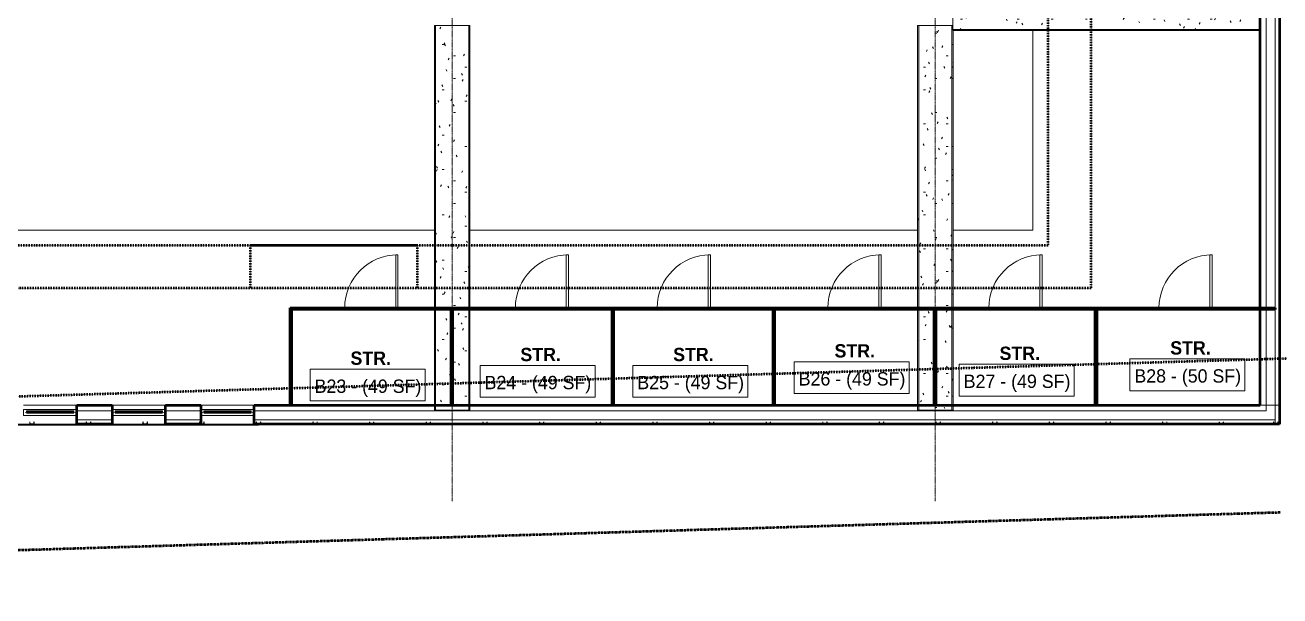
# Model space of a CAD drawing. Header units: inches. Extents: x -4235 to -464, y 9706 to 12365.
# Drawn here: x -2789 to -1940, y 9772 to 10158 of the extents above; entities that cross this region are included whole.
import ezdxf

# ---------------------------------------------------------------- set-up
doc = ezdxf.new("R2010")
doc.units = ezdxf.units.IN
doc.header["$MEASUREMENT"] = 0
for name, pattern in [('Dash 1_16_', [0.125, 0.0625, -0.0625]), ('Double Dash 3_8_', [1, 0.375, -0.125, 0.125, -0.125, 0.125, -0.125]), ('Grid Line 1_2_', [0.875, 0.5, -0.125, 0.125, -0.125])]:
    doc.linetypes.add(name, pattern=pattern)
for name, color, linetype, lineweight in [('0-1', 7, 'Continuous', 5), ('0-3', 7, 'Continuous', 9), ('A-AREA-IDEN', 2, 'Continuous', 9), ('A-DOOR-2', 7, 'Continuous', 9), ('A-FLOR-5', 192, 'Continuous', 9), ('A-GLAZ-CURT', 52, 'Continuous', 9), ('A-GLAZ-CWMG', 51, 'Continuous', 9), ('A-GLAZ-CWMG-4', 51, 'Continuous', 50), ('A-WALL', 113, 'Continuous', 13), ('C-PROP-LINE', 91, 'Double Dash 3_8_', 50), ('C-PROP-LINE-1', 91, 'Dash 1_16_', 50), ('S-BEAM', 12, 'Continuous', 9), ('S-BEAM-1', 9, 'Continuous', 9), ('S-FNDN-1', 250, 'Continuous', 50), ('S-FNDN-3', 50, 'Continuous', 9), ('S-FNDN-5', 32, 'Continuous', 50), ('S-FNDN-6', 32, 'Continuous', 9), ('S-GRID-1', 1, 'Grid Line 1_2_', 9)]:
    doc.layers.add(name, color=color, linetype=linetype, lineweight=lineweight)
doc.styles.add('Century Gothic', font='ufonts.com_century-gothic.ttf', dxfattribs={"height": 9})
doc.styles.add('Century Gothic_B', font='GOTHICB.TTF', dxfattribs={"height": 9})

# ---------------------------------------------------------------- blocks, each defined once
blk = doc.blocks.new('CHAINLINK GATE - ONE-2199385-BACKGROUND - RCP - BASEMENT FLOOR')
at = {"layer": 'A-DOOR-2'}
for p, q in [((16.5, 36.5), (18, 36.5)), ((16.5, 0.5), (16.5, 36.5)), ((18, 0.5), (18, 36.5)), ((16.5, 0.5), (18, 0.5))]:
    blk.add_line(p, q, dxfattribs=at)
blk.add_arc((18, 0.5), 36, 90, 180, dxfattribs=at)
blk = doc.blocks.new('CTR - 1st Phase - Common Walls_rvt-1-BACKGROUND - RCP - BASEMENT FLOOR')
at = {"layer": 'S-FNDN-1'}
for p, q in [((-2610.02, 9901.19), (-2610.02, 9966.88)), ((-2610.02, 9966.88), (-2609.02, 9966.88)), ((-2609.02, 9966.88), (-2573.02, 9966.88)), ((-2609.02, 9965.88), (-2609.02, 9901.19)), ((-2573.02, 9965.88), (-2609.02, 9965.88)), ((-2573.02, 9966.88), (-2537.02, 9966.88)), ((-2537.02, 9965.88), (-2573.02, 9965.88)), ((-2537.02, 9966.88), (-2457.52, 9966.88)), ((-2501.02, 9965.88), (-2537.02, 9965.88)), ((-2501.02, 9901.19), (-2501.02, 9965.88)), ((-2500.02, 9965.88), (-2500.02, 9901.19)), ((-2457.52, 9965.88), (-2500.02, 9965.88)), ((-2457.52, 9966.88), (-2421.52, 9966.88)), ((-2421.52, 9965.88), (-2457.52, 9965.88)), ((-2421.52, 9966.88), (-2361.52, 9966.88)), ((-2392.02, 9965.88), (-2421.52, 9965.88)), ((-2392.02, 9901.19), (-2392.02, 9965.88)), ((-2391.02, 9965.88), (-2391.02, 9901.19)), ((-2361.52, 9965.88), (-2391.02, 9965.88)), ((-2361.52, 9966.88), (-2325.52, 9966.88)), ((-2325.52, 9965.88), (-2361.52, 9965.88)), ((-2325.52, 9966.88), (-2246.02, 9966.88)), ((-2283.02, 9965.88), (-2325.52, 9965.88)), ((-2283.02, 9901.19), (-2283.02, 9965.88)), ((-2282.02, 9965.88), (-2282.02, 9901.19)), ((-2246.02, 9965.88), (-2282.02, 9965.88)), ((-2246.02, 9966.88), (-2210.02, 9966.88)), ((-2210.02, 9965.88), (-2246.02, 9965.88)), ((-2210.02, 9966.88), (-2137.02, 9966.88)), ((-2174.02, 9965.88), (-2210.02, 9965.88)), ((-2174.02, 9901.19), (-2174.02, 9965.88)), ((-2173.02, 9965.88), (-2173.02, 9901.19)), ((-2137.02, 9965.88), (-2173.02, 9965.88)), ((-2137.02, 9966.88), (-2101.02, 9966.88)), ((-2101.02, 9965.88), (-2137.02, 9965.88)), ((-2101.02, 9966.88), (-2021.92, 9966.88)), ((-2065.02, 9965.88), (-2101.02, 9965.88)), ((-2065.02, 9901.19), (-2065.02, 9965.88)), ((-2064.02, 9965.88), (-2064.02, 9901.19)), ((-2021.92, 9965.88), (-2064.02, 9965.88)), ((-2021.92, 9966.88), (-1985.92, 9966.88)), ((-1985.92, 9965.88), (-2021.92, 9965.88)), ((-1985.92, 9966.88), (-1943.32, 9966.88)), ((-1943.32, 9965.88), (-1985.92, 9965.88)), ((-1943.32, 9966.88), (-1943.32, 9965.88)), ((-2609.02, 9901.19), (-2610.02, 9901.19)), ((-2500.02, 9901.19), (-2501.02, 9901.19)), ((-2391.02, 9901.19), (-2392.02, 9901.19)), ((-2282.02, 9901.19), (-2283.02, 9901.19)), ((-2173.02, 9901.19), (-2174.02, 9901.19)), ((-2064.02, 9901.19), (-2065.02, 9901.19))]:
    blk.add_line(p, q, dxfattribs=at)
at = {"layer": 'S-FNDN-3'}
for p, q in [((-1949.32, 9966.88), (-1943.32, 9966.88)), ((-1943.32, 9965.88), (-1949.32, 9965.88)), ((-1943.32, 9966.88), (-1943.32, 9965.88))]:
    blk.add_line(p, q, dxfattribs=at)
at = {"layer": '0-3'}
for p in [(-2555.02, 9966.38), (-2439.52, 9966.38), (-2343.52, 9966.38), (-2228.02, 9966.38), (-2119.02, 9966.38), (-2003.92, 9966.38)]:
    blk.add_blockref('CHAINLINK GATE - ONE-2199385-BACKGROUND - RCP - BASEMENT FLOOR', p, dxfattribs=at)
blk = doc.blocks.new('Rectangular Mullion - Louver Frame-2514204-BACKGROUND - RCP - BASEMENT FLOOR')
at = {"layer": 'A-GLAZ-CWMG'}
for p, q in [((-2790.32, 9898.19), (-2790.32, 9894.19)), ((-2790.32, 9898.19), (-2754.32, 9898.19)), ((-2790.32, 9894.19), (-2754.32, 9894.19)), ((-2754.32, 9894.19), (-2754.32, 9898.19))]:
    blk.add_line(p, q, dxfattribs=at)
blk = doc.blocks.new('Rectangular Mullion - louver-2514202-BACKGROUND - RCP - BASEMENT FLOOR')
at = {"layer": 'A-GLAZ-CWMG'}
for p, q in [((-2788.32, 9897.14), (-2756.32, 9897.14)), ((-2788.32, 9897.14), (-2788.32, 9896.28)), ((-2756.32, 9896.28), (-2756.32, 9897.14))]:
    blk.add_line(p, q, dxfattribs=at)
at = {"layer": 'A-GLAZ-CWMG-4'}
for p, q in [((-2788.32, 9896.19), (-2788.32, 9896.28)), ((-2788.32, 9896.28), (-2756.32, 9896.28)), ((-2756.32, 9896.19), (-2788.32, 9896.19)), ((-2756.32, 9896.28), (-2756.32, 9896.19))]:
    blk.add_line(p, q, dxfattribs=at)
blk = doc.blocks.new('Beam 2 Levels_01 - _B_-2914355-BACKGROUND - RCP - BASEMENT FLOOR')
at = {"layer": 'S-BEAM-1'}
h = blk.add_hatch(dxfattribs=at)
h.set_pattern_fill('FP_59', color=256, style=0, pattern_type=2)
h.set_pattern_definition([(0, (2060.074, -5099.692), (30.72, 5.431), [1.267, -21.773, 1.267, -21.773, -122.88]), (0, (2060.074, -5099.692), (30.72, 5.431), [-46.08, 1.267, -44.813, 1.267, -21.773, -53.76]), (0, (2060.074, -5099.692), (30.72, 5.431), [-115.2, 1.267, -14.093, 1.267, -37.133]), (129.232, (2071.594, -5096.977), (-22.011341, 16.097085), [1.002, -17.213, 1.002, -114.358]), (129.232, (2071.594, -5096.977), (-22.011341, 16.097085), [-19.217, -17.213, 1.002, -35.428, -60.716]), (129.232, (2071.594, -5096.977), (-22.011341, 16.097085), [-72.859, 1.002, -17.213, 1.002, -41.499]), (129.232, (2071.594, -5096.977), (-22.011341, 16.097085), [-92.075, -11.141, 1.002, -29.356]), (230.768, (2075.434, -5086.116), (-8.709237, -21.527142), [1.002, -17.213, 1.002, -114.358]), (230.768, (2075.434, -5086.116), (-8.709237, -21.527142), [-19.217, -17.213, 1.002, -35.428, -60.716]), (230.768, (2075.434, -5086.116), (-8.709237, -21.527142), [-72.859, 1.002, -17.213, 1.002, -41.499]), (230.768, (2075.434, -5086.116), (-8.709237, -21.527142), [-92.075, -11.141, 1.002, -29.356])])
h.paths.add_polyline_path([(-101.26, 11.21), (106.24, 11.21), (106.24, 12), (-101.26, 12)], flags=0)
h = blk.add_hatch(dxfattribs=at)
h.set_pattern_fill('FP_58', color=256, style=0, pattern_type=2)
h.set_pattern_definition([(0, (2060.074, -10166.597), (30.72, 7.68), [1.267, -21.773, 1.267, -21.773, -122.88]), (0, (2060.074, -10166.597), (30.72, 7.68), [-46.08, 1.267, -44.813, 1.267, -21.773, -53.76]), (0, (2060.074, -10166.597), (30.72, 7.68), [-115.2, 1.267, -14.093, 1.267, -37.133]), (120, (2071.594, -10162.757), (-22.011075, 22.7643004), [1.267, -21.773, 1.267, -21.773, -122.88]), (120, (2071.594, -10162.757), (-22.011075, 22.7643004), [-46.08, 1.267, -44.813, 1.267, -21.773, -53.76]), (120, (2071.594, -10162.757), (-22.011075, 22.7643004), [-115.2, 1.267, -14.093, 1.267, -37.133]), (240, (2075.434, -10147.397), (-8.708925, -30.4443004), [1.267, -21.773, 1.267, -21.773, -122.88]), (240, (2075.434, -10147.397), (-8.708925, -30.4443004), [-46.08, 1.267, -44.813, 1.267, -21.773, -53.76]), (240, (2075.434, -10147.397), (-8.708925, -30.4443004), [-115.2, 1.267, -14.093, 1.267, -37.133])])
h.paths.add_polyline_path([(-101.26, -11.21), (106.24, -11.21), (106.24, 11.21), (-101.26, 11.21)], flags=0)
h = blk.add_hatch(dxfattribs=at)
h.set_pattern_fill('FP_57', color=256, style=0, pattern_type=2)
h.set_pattern_definition([(0, (2060.074, -5066.905), (30.72, 5.431), [1.267, -21.773, 1.267, -21.773, -122.88]), (0, (2060.074, -5066.905), (30.72, 5.431), [-46.08, 1.267, -44.813, 1.267, -21.773, -53.76]), (0, (2060.074, -5066.905), (30.72, 5.431), [-115.2, 1.267, -14.093, 1.267, -37.133]), (129.232, (2071.594, -5064.189), (-22.011341, 16.097085), [1.002, -17.213, 1.002, -114.358]), (129.232, (2071.594, -5064.189), (-22.011341, 16.097085), [-19.217, -17.213, 1.002, -35.428, -60.716]), (129.232, (2071.594, -5064.189), (-22.011341, 16.097085), [-72.859, 1.002, -17.213, 1.002, -41.499]), (129.232, (2071.594, -5064.189), (-22.011341, 16.097085), [-92.075, -11.141, 1.002, -29.356]), (230.768, (2075.434, -5053.328), (-8.709237, -21.527142), [1.002, -17.213, 1.002, -114.358]), (230.768, (2075.434, -5053.328), (-8.709237, -21.527142), [-19.217, -17.213, 1.002, -35.428, -60.716]), (230.768, (2075.434, -5053.328), (-8.709237, -21.527142), [-72.859, 1.002, -17.213, 1.002, -41.499]), (230.768, (2075.434, -5053.328), (-8.709237, -21.527142), [-92.075, -11.141, 1.002, -29.356])])
h.paths.add_polyline_path([(-101.25, -12), (106.24, -12), (106.24, -11.21), (-101.26, -11.21), (-101.26, -11.99)], flags=0)
at = {"layer": 'S-BEAM'}
for p, q in [((-101.26, 12), (-101.26, 11.21)), ((-101.26, 12), (106.24, 12)), ((-101.26, 11.21), (-101.26, -11.21)), ((-101.26, 11.21), (106.24, 11.21)), ((106.24, 12), (106.24, 11.21)), ((106.24, 11.21), (106.24, -11.21)), ((-101.26, -11.21), (-101.26, -12)), ((-101.26, -11.21), (106.24, -11.21)), ((-101.26, -12), (106.24, -12)), ((106.24, -11.21), (106.24, -12))]:
    blk.add_line(p, q, dxfattribs=at)
blk = doc.blocks.new('Beam 2 Levels - _A_-V12-BACKGROUND - RCP - BASEMENT FLOOR')
at = {"layer": 'S-BEAM-1'}
h = blk.add_hatch(dxfattribs=at)
h.set_pattern_fill('FP_88', color=256, style=0, pattern_type=2)
h.set_pattern_definition([(90, (10037.893, 1233.768), (-7.68, 21.722), [0.896, -15.396, 0.896, -15.396, -86.889]), (90, (10037.893, 1233.768), (-7.68, 21.722), [-32.583, 0.896, -31.687, 0.896, -15.396, -38.014]), (90, (10037.893, 1233.768), (-7.68, 21.722), [-81.459, 0.896, -9.965, 0.896, -26.257]), (202.208, (10034.053, 1241.914), (-26.0559108, -16.9086766), [1.185, -20.367, 1.185, -135.31]), (202.208, (10034.053, 1241.914), (-26.0559108, -16.9086766), [-22.737, -20.367, 1.185, -41.919, -71.84]), (202.208, (10034.053, 1241.914), (-26.0559108, -16.9086766), [-86.208, 1.185, -20.367, 1.185, -49.103]), (202.208, (10034.053, 1241.914), (-26.0559108, -16.9086766), [-108.945, -13.183, 1.185, -34.735]), (337.792, (10018.693, 1244.629), (27.152691, -4.8140186), [1.185, -20.367, 1.185, -135.31]), (337.792, (10018.693, 1244.629), (27.152691, -4.8140186), [-22.737, -20.367, 1.185, -41.919, -71.84]), (337.792, (10018.693, 1244.629), (27.152691, -4.8140186), [-86.208, 1.185, -20.367, 1.185, -49.103]), (337.792, (10018.693, 1244.629), (27.152691, -4.8140186), [-108.945, -13.183, 1.185, -34.735])])
h.paths.add_polyline_path([(140.19, 12), (-120.07, 12), (-120.07, 11.21), (140.19, 11.21)], flags=0)
h = blk.add_hatch(dxfattribs=at)
h.set_pattern_fill('FP_89', color=256, style=0, pattern_type=2)
h.set_pattern_definition([(90, (10037.893, 2500.324), (-7.68, 30.72), [1.267, -21.773, 1.267, -21.773, -122.88]), (90, (10037.893, 2500.324), (-7.68, 30.72), [-46.08, 1.267, -44.813, 1.267, -21.773, -53.76]), (90, (10037.893, 2500.324), (-7.68, 30.72), [-115.2, 1.267, -14.093, 1.267, -37.133]), (210, (10034.053, 2511.844), (-22.7643004, -22.011075), [1.267, -21.773, 1.267, -21.773, -122.88]), (210, (10034.053, 2511.844), (-22.7643004, -22.011075), [-46.08, 1.267, -44.813, 1.267, -21.773, -53.76]), (210, (10034.053, 2511.844), (-22.7643004, -22.011075), [-115.2, 1.267, -14.093, 1.267, -37.133]), (330, (10018.693, 2515.684), (30.4443004, -8.708925), [1.267, -21.773, 1.267, -21.773, -122.88]), (330, (10018.693, 2515.684), (30.4443004, -8.708925), [-46.08, 1.267, -44.813, 1.267, -21.773, -53.76]), (330, (10018.693, 2515.684), (30.4443004, -8.708925), [-115.2, 1.267, -14.093, 1.267, -37.133])])
h.paths.add_polyline_path([(140.19, 0.3), (140.19, 11.21), (-120.07, 11.21), (-120.07, -11.21), (140.19, -11.21), (140.19, -0.7)], flags=0)
h = blk.add_hatch(dxfattribs=at)
h.set_pattern_fill('FP_90', color=256, style=0, pattern_type=2)
h.set_pattern_definition([(90, (10037.893, 1266.556), (-7.68, 21.722), [0.896, -15.396, 0.896, -15.396, -86.889]), (90, (10037.893, 1266.556), (-7.68, 21.722), [-32.583, 0.896, -31.687, 0.896, -15.396, -38.014]), (90, (10037.893, 1266.556), (-7.68, 21.722), [-81.459, 0.896, -9.965, 0.896, -26.257]), (202.208, (10034.053, 1274.701), (-26.0559108, -16.9086766), [1.185, -20.367, 1.185, -135.31]), (202.208, (10034.053, 1274.701), (-26.0559108, -16.9086766), [-22.737, -20.367, 1.185, -41.919, -71.84]), (202.208, (10034.053, 1274.701), (-26.0559108, -16.9086766), [-86.208, 1.185, -20.367, 1.185, -49.103]), (202.208, (10034.053, 1274.701), (-26.0559108, -16.9086766), [-108.945, -13.183, 1.185, -34.735]), (337.792, (10018.693, 1277.417), (27.152691, -4.8140186), [1.185, -20.367, 1.185, -135.31]), (337.792, (10018.693, 1277.417), (27.152691, -4.8140186), [-22.737, -20.367, 1.185, -41.919, -71.84]), (337.792, (10018.693, 1277.417), (27.152691, -4.8140186), [-86.208, 1.185, -20.367, 1.185, -49.103]), (337.792, (10018.693, 1277.417), (27.152691, -4.8140186), [-108.945, -13.183, 1.185, -34.735])])
h.paths.add_polyline_path([(140.19, -12), (140.19, -11.21), (-120.07, -11.21), (-120.07, -12), (136.7, -12)], flags=0)
at = {"layer": 'S-BEAM'}
for p, q in [((-120.07, 12), (-120.07, 11.21)), ((71.02, 12), (-120.07, 12)), ((-120.07, 11.21), (-120.07, -11.21)), ((71.02, 11.21), (-120.07, 11.21)), ((72.02, 12), (71.02, 12)), ((72.02, 11.21), (71.02, 11.21)), ((136.7, 12), (72.02, 12)), ((136.7, 11.21), (72.02, 11.21)), ((140.19, 12), (136.7, 12)), ((140.19, 11.21), (136.7, 11.21)), ((140.19, 12), (140.19, 11.21)), ((140.19, 11.21), (140.19, -11.21)), ((-120.07, -11.21), (-120.07, -12)), ((71.02, -11.21), (-120.07, -11.21)), ((71.02, -12), (-120.07, -12)), ((71.71, -11.21), (71.02, -11.21)), ((71.68, -12), (71.02, -12)), ((72.02, -12), (71.7, -12)), ((72.02, -11.21), (71.72, -11.21)), ((136.7, -11.21), (72.02, -11.21)), ((136.7, -12), (72.02, -12)), ((140.19, -11.21), (136.7, -11.21)), ((140.19, -12), (136.7, -12)), ((140.19, -11.21), (140.19, -12))]:
    blk.add_line(p, q, dxfattribs=at)
blk = doc.blocks.new('Beam 2 Levels_01 - _B_-2543541-BACKGROUND - RCP - BASEMENT FLOOR')
at = {"layer": 'S-BEAM-1'}
h = blk.add_hatch(dxfattribs=at)
h.set_pattern_fill('FP_102', color=256, style=0, pattern_type=2)
h.set_pattern_definition([(90, (10037.893, 1070.268), (-7.68, 21.722), [0.896, -15.396, 0.896, -15.396, -86.889]), (90, (10037.893, 1070.268), (-7.68, 21.722), [-32.583, 0.896, -31.687, 0.896, -15.396, -38.014]), (90, (10037.893, 1070.268), (-7.68, 21.722), [-81.459, 0.896, -9.965, 0.896, -26.257]), (202.208, (10034.053, 1078.414), (-26.0559108, -16.9086766), [1.185, -20.367, 1.185, -135.31]), (202.208, (10034.053, 1078.414), (-26.0559108, -16.9086766), [-22.737, -20.367, 1.185, -41.919, -71.84]), (202.208, (10034.053, 1078.414), (-26.0559108, -16.9086766), [-86.208, 1.185, -20.367, 1.185, -49.103]), (202.208, (10034.053, 1078.414), (-26.0559108, -16.9086766), [-108.945, -13.183, 1.185, -34.735]), (337.792, (10018.693, 1081.129), (27.152691, -4.8140186), [1.185, -20.367, 1.185, -135.31]), (337.792, (10018.693, 1081.129), (27.152691, -4.8140186), [-22.737, -20.367, 1.185, -41.919, -71.84]), (337.792, (10018.693, 1081.129), (27.152691, -4.8140186), [-86.208, 1.185, -20.367, 1.185, -49.103]), (337.792, (10018.693, 1081.129), (27.152691, -4.8140186), [-108.945, -13.183, 1.185, -34.735])])
h.paths.add_polyline_path([(140.19, 12), (-120.2, 11.99), (-120.2, 11.21), (140.19, 11.21)], flags=0)
h = blk.add_hatch(dxfattribs=at)
h.set_pattern_fill('FP_103', color=256, style=0, pattern_type=2)
h.set_pattern_definition([(90, (10037.893, 2173.324), (-7.68, 30.72), [1.267, -21.773, 1.267, -21.773, -122.88]), (90, (10037.893, 2173.324), (-7.68, 30.72), [-46.08, 1.267, -44.813, 1.267, -21.773, -53.76]), (90, (10037.893, 2173.324), (-7.68, 30.72), [-115.2, 1.267, -14.093, 1.267, -37.133]), (210, (10034.053, 2184.844), (-22.7643004, -22.011075), [1.267, -21.773, 1.267, -21.773, -122.88]), (210, (10034.053, 2184.844), (-22.7643004, -22.011075), [-46.08, 1.267, -44.813, 1.267, -21.773, -53.76]), (210, (10034.053, 2184.844), (-22.7643004, -22.011075), [-115.2, 1.267, -14.093, 1.267, -37.133]), (330, (10018.693, 2188.684), (30.4443004, -8.708925), [1.267, -21.773, 1.267, -21.773, -122.88]), (330, (10018.693, 2188.684), (30.4443004, -8.708925), [-46.08, 1.267, -44.813, 1.267, -21.773, -53.76]), (330, (10018.693, 2188.684), (30.4443004, -8.708925), [-115.2, 1.267, -14.093, 1.267, -37.133])])
h.paths.add_polyline_path([(140.19, -11.21), (140.19, 11.21), (-120.2, 11.21), (-120.2, -11.21), (140.1, -11.21)], flags=0)
h = blk.add_hatch(dxfattribs=at)
h.set_pattern_fill('FP_104', color=256, style=0, pattern_type=2)
h.set_pattern_definition([(90, (10037.893, 1103.056), (-7.68, 21.722), [0.896, -15.396, 0.896, -15.396, -86.889]), (90, (10037.893, 1103.056), (-7.68, 21.722), [-32.583, 0.896, -31.687, 0.896, -15.396, -38.014]), (90, (10037.893, 1103.056), (-7.68, 21.722), [-81.459, 0.896, -9.965, 0.896, -26.257]), (202.208, (10034.053, 1111.201), (-26.0559108, -16.9086766), [1.185, -20.367, 1.185, -135.31]), (202.208, (10034.053, 1111.201), (-26.0559108, -16.9086766), [-22.737, -20.367, 1.185, -41.919, -71.84]), (202.208, (10034.053, 1111.201), (-26.0559108, -16.9086766), [-86.208, 1.185, -20.367, 1.185, -49.103]), (202.208, (10034.053, 1111.201), (-26.0559108, -16.9086766), [-108.945, -13.183, 1.185, -34.735]), (337.792, (10018.693, 1113.917), (27.152691, -4.8140186), [1.185, -20.367, 1.185, -135.31]), (337.792, (10018.693, 1113.917), (27.152691, -4.8140186), [-22.737, -20.367, 1.185, -41.919, -71.84]), (337.792, (10018.693, 1113.917), (27.152691, -4.8140186), [-86.208, 1.185, -20.367, 1.185, -49.103]), (337.792, (10018.693, 1113.917), (27.152691, -4.8140186), [-108.945, -13.183, 1.185, -34.735])])
h.paths.add_polyline_path([(140.19, -12), (140.19, -11.21), (-120.2, -11.21), (-120.2, -12), (140.11, -12)], flags=0)
at = {"layer": 'S-BEAM'}
for p, q in [((-120.2, 11.99), (-120.2, 11.21)), ((-120.2, 11.21), (-120.2, -11.21)), ((71.02, 11.21), (-120.2, 11.21)), ((71.02, 12), (-116.7, 12)), ((71.67, 12), (71.02, 12)), ((71.69, 11.21), (71.02, 11.21)), ((72.02, 12), (71.69, 12)), ((72.02, 11.21), (71.71, 11.21)), ((136.7, 12), (72.02, 12)), ((136.7, 11.21), (72.02, 11.21)), ((140.19, 12), (136.7, 12)), ((140.19, 11.21), (136.7, 11.21)), ((140.19, 12), (140.19, 11.21)), ((140.19, 11.21), (140.19, -11.21)), ((-120.2, -11.21), (-120.2, -12)), ((71.02, -11.21), (-120.2, -11.21)), ((71.02, -12), (-120.2, -12)), ((72.02, -11.21), (71.02, -11.21)), ((72.02, -12), (71.02, -12)), ((136.7, -11.21), (72.02, -11.21)), ((136.7, -12), (72.02, -12)), ((140.19, -11.21), (136.7, -11.21)), ((140.19, -12), (136.7, -12)), ((140.19, -11.21), (140.19, -12))]:
    blk.add_line(p, q, dxfattribs=at)
blk = doc.blocks.new('Horizontal_Siding - Horizontal_Siding-2907273-BACKGROUND - RCP - BASEMENT FLOOR')
at = {"layer": 'A-GLAZ-CURT'}
for p, q in [((19.17, 2.25), (-19.17, 2.25)), ((-19.17, 2.25), (-19.17, 1.5)), ((-17.67, 1.5), (17.67, 1.5)), ((19.17, 2.25), (19.17, 1.5))]:
    blk.add_line(p, q, dxfattribs=at)
blk = doc.blocks.new('Rectangular Mullion - RAILING POST-2666420-BACKGROUND - RCP - BASEMENT FLOOR')
at = {"layer": 'A-GLAZ-CWMG'}
for p, q in [((-1.5, 0), (-1.5, -1.5)), ((1.5, -1.5), (1.5, 0)), ((-1.5, -1.5), (1.5, -1.5)), ((-1.22, -1.18), (-1.29, -0.21)), ((1.22, -1.18), (-1.22, -1.18)), ((1.29, -0.21), (1.22, -1.18))]:
    blk.add_line(p, q, dxfattribs=at)
for centre, start, end in [((-1.5, -0.21), 359.47196, 90), ((1.5, -0.21), 90, 180.52804)]:
    blk.add_arc(centre, 0.21, start, end, dxfattribs=at)
blk = doc.blocks.new('Rectangular Mullion - RAILING POST-V13-BACKGROUND - RCP - BASEMENT FLOOR')
at = {"layer": 'A-GLAZ-CWMG'}
for p, q in [((-1.5, 0), (-1.5, -1.5)), ((1.5, -1.5), (1.5, 0)), ((-1.5, -1.5), (1.5, -1.5)), ((-1.23, -1.18), (-1.29, -0.21)), ((1.22, -1.18), (-1.22, -1.18)), ((1.29, -0.21), (1.23, -1.17))]:
    blk.add_line(p, q, dxfattribs=at)
for centre, start, end in [((-1.5, -0.21), 359.47196, 90), ((1.5, -0.21), 90, 180.52804)]:
    blk.add_arc(centre, 0.21, start, end, dxfattribs=at)
blk = doc.blocks.new('Rectangular Mullion - RAILING POST-V14-BACKGROUND - RCP - BASEMENT FLOOR')
at = {"layer": 'A-GLAZ-CWMG'}
for p, q in [((-1.5, 0), (-1.5, -1.5)), ((1.5, -1.5), (1.5, 0)), ((-1.5, -1.5), (1.5, -1.5)), ((-1.22, -1.18), (-1.29, -0.21)), ((1.22, -1.18), (-1.22, -1.18)), ((1.29, -0.21), (1.22, -1.18))]:
    blk.add_line(p, q, dxfattribs=at)
for centre, start, end in [((-1.5, -0.21), 12.40454, 90), ((1.5, -0.21), 90, 167.59546)]:
    blk.add_arc(centre, 0.21, start, end, dxfattribs=at)
blk = doc.blocks.new('Rectangular Mullion - RAILING POST-V15-BACKGROUND - RCP - BASEMENT FLOOR')
at = {"layer": 'A-GLAZ-CWMG'}
for p, q in [((-1.5, -0.02), (-1.5, -1.5)), ((-1.5, -1.5), (1.5, -1.5)), ((-1.22, -1.18), (-1.29, -0.21)), ((1.22, -1.18), (-1.22, -1.18)), ((1.29, -0.21), (1.22, -1.18)), ((1.5, -1.5), (1.5, 0))]:
    blk.add_line(p, q, dxfattribs=at)
for centre, radius, start, end in [((-1.5, -0.21), 0.211, 77.06742, 90), ((-1.5, -0.21), 0.21, 359.47196, 64.13485), ((1.5, -0.21), 0.21, 102.93258, 180.52804)]:
    blk.add_arc(centre, radius, start, end, dxfattribs=at)
blk = doc.blocks.new('Rectangular Mullion - RAILING POST-2806289-BACKGROUND - RCP - BASEMENT FLOOR')
at = {"layer": 'A-GLAZ-CWMG'}
for p, q in [((-3, -1.5), (-3, 0)), ((0, 0), (0, -1.5)), ((0, -1.5), (-3, -1.5)), ((-2.79, -0.21), (-2.72, -1.18)), ((-2.72, -1.18), (-0.28, -1.18)), ((-0.28, -1.18), (-0.21, -0.21))]:
    blk.add_line(p, q, dxfattribs=at)
for centre, radius, start, end in [((-3, -0.21), 0.211, 359.47196, 90), ((0, -0.21), 0.21, 90, 180.52804)]:
    blk.add_arc(centre, radius, start, end, dxfattribs=at)
blk = doc.blocks.new('Family - ___-1878357-BACKGROUND - RCP - BASEMENT FLOOR')
at = {"layer": 'C-PROP-LINE'}
for p, q in [((-2096.45, 9823.93), (-1939.77, 9828.62)), ((-3831.82, 9771.98), (-2096.45, 9823.93))]:
    blk.add_line(p, q, dxfattribs=at)
blk = doc.blocks.new('Family - ___-2835860-BACKGROUND - RCP - BASEMENT FLOOR')
at = {"layer": 'C-PROP-LINE-1'}
for p, q in [((-2067.92, 9980.19), (-2067.92, 10851.39)), ((-2636.92, 10009.09), (-2636.92, 9980.19)), ((-2523.72, 10009.09), (-2636.92, 10009.09)), ((-2523.72, 9980.19), (-2523.72, 10009.09)), ((-2636.92, 9980.19), (-3860.72, 9980.19)), ((-2067.92, 9980.19), (-2523.72, 9980.19))]:
    blk.add_line(p, q, dxfattribs=at)
blk = doc.blocks.new('Family - ___-2835903-BACKGROUND - RCP - BASEMENT FLOOR')
at = {"layer": 'C-PROP-LINE-1'}
for q in [(-2096.82, 10822.49), (-3831.82, 10009.09)]:
    blk.add_line((-2096.82, 10009.09), q, dxfattribs=at)
blk = doc.blocks.new('Family - ___-2835932-BACKGROUND - RCP - BASEMENT FLOOR')
at = {"layer": 'C-PROP-LINE-1'}
for q in [(-2067.92, 10851.39), (-3860.72, 9980.19)]:
    blk.add_line((-2067.92, 9980.19), q, dxfattribs=at)
blk = doc.blocks.new('Family - ___-2855424-BACKGROUND - RCP - BASEMENT FLOOR')
at = {"layer": 'C-PROP-LINE-1'}
blk.add_line((-3987.11, 9871.38), (-600.6, 9972.76), dxfattribs=at)

msp = doc.modelspace()

# ---------------------------------------------------------------- linework, layer by layer
at = {"layer": 'A-AREA-IDEN', "flags": 128}
for points in [[(-2481.38, 9927.9), (-2403.61, 9927.9), (-2403.61, 9906.4), (-2481.38, 9906.4)], [(-2377.97, 9927.9), (-2300.19, 9927.9), (-2300.19, 9906.4), (-2377.97, 9906.4)], [(-2268.76, 9930.38), (-2190.99, 9930.38), (-2190.99, 9908.88), (-2268.76, 9908.88)], [(-2157.08, 9928.73), (-2079.31, 9928.73), (-2079.31, 9907.23), (-2157.08, 9907.23)], [(-2041.56, 9932.36), (-1963.79, 9932.36), (-1963.79, 9910.86), (-2041.56, 9910.86)], [(-2596.37, 9925.42), (-2518.6, 9925.42), (-2518.6, 9903.92), (-2596.37, 9903.92)]]:
    msp.add_lwpolyline(points, close=True, dxfattribs=at)
at = {"layer": 'A-FLOR-5'}
for p, q in [((-1949.32, 11157.19), (-1949.32, 9901.19)), ((-2107.32, 10019.59), (-2107.32, 10154.6)), ((-2815.32, 10019.59), (-2512.32, 10019.59)), ((-2488.32, 10019.59), (-2185.32, 10019.59)), ((-2161.32, 10019.59), (-2107.32, 10019.59)), ((-2730.32, 9897.19), (-2754.32, 9897.19)), ((-2670.32, 9897.19), (-2694.32, 9897.19)), ((-1949.32, 9897.19), (-2634.32, 9897.19)), ((-2786.23, 9888.19), (-2790.32, 9888.19)), ((-2754.32, 9888.19), (-2783.23, 9888.19)), ((-2709.56, 9888.19), (-2730.32, 9888.19)), ((-2694.32, 9888.19), (-2706.56, 9888.19)), ((-2634.32, 9888.19), (-2668.22, 9888.19))]:
    msp.add_line(p, q, dxfattribs=at)
at = {"layer": 'A-WALL'}
for p, q in [((-1943.32, 9888.19), (-1943.32, 12087.19)), ((-2754.32, 9891.19), (-2730.32, 9891.19)), ((-2694.32, 9891.19), (-2670.32, 9891.19)), ((-2634.32, 9891.19), (-1943.32, 9891.19))]:
    msp.add_line(p, q, dxfattribs=at)
at = {"layer": 'S-FNDN-5'}
for p, q in [((-1953.32, 9901.19), (-1953.32, 10173.19)), ((-1940.32, 10173.19), (-1940.32, 9888.19)), ((-2754.32, 9888.19), (-2754.32, 9901.19)), ((-2754.32, 9901.19), (-2730.32, 9901.19)), ((-2730.32, 9901.19), (-2730.32, 9888.19)), ((-2694.32, 9888.19), (-2694.32, 9901.19)), ((-2694.32, 9901.19), (-2670.32, 9901.19)), ((-2670.32, 9901.19), (-2670.32, 9888.19)), ((-2634.32, 9888.19), (-2634.32, 9901.19)), ((-2634.32, 9901.19), (-1953.32, 9901.19)), ((-2730.32, 9888.19), (-2754.32, 9888.19)), ((-2670.32, 9888.19), (-2694.32, 9888.19)), ((-1940.32, 9888.19), (-2634.32, 9888.19))]:
    msp.add_line(p, q, dxfattribs=at)
at = {"layer": 'S-FNDN-6'}
for p, q in [((-2754.32, 9901.19), (-2790.32, 9901.19)), ((-2694.32, 9901.19), (-2730.32, 9901.19)), ((-2634.32, 9901.19), (-2670.32, 9901.19)), ((-1953.32, 9901.19), (-1940.32, 9901.19)), ((-1949.32, 9897.19), (-1949.32, 9901.19)), ((-2786.23, 9888.19), (-2783.23, 9888.19)), ((-2709.56, 9888.19), (-2706.56, 9888.19)), ((-2670.32, 9888.19), (-2668.22, 9888.19))]:
    msp.add_line(p, q, dxfattribs=at)
at = {"layer": 'S-GRID-1'}
for p, q in [((-2500.32, 9836.18), (-2500.32, 12302.98)), ((-2173.32, 9836.18), (-2173.32, 12302.98))]:
    msp.add_line(p, q, dxfattribs=at)

# ---------------------------------------------------------------- block references
at = {"layer": '0-1'}
msp.add_blockref('CTR - 1st Phase - Common Walls_rvt-1-BACKGROUND - RCP - BASEMENT FLOOR', (0, 0), dxfattribs=at)
at = {"layer": 'A-GLAZ-CURT', "rotation": 180}
for p in [(-2803.9, 9889.69), (-2765.56, 9889.69), (-2727.23, 9889.69), (-2688.89, 9889.69), (-2650.55, 9889.69)]:
    msp.add_blockref('Horizontal_Siding - Horizontal_Siding-2907273-BACKGROUND - RCP - BASEMENT FLOOR', p, dxfattribs=at)
at = {"layer": 'A-GLAZ-CWMG'}
for name, p in [('Rectangular Mullion - Louver Frame-2514204-BACKGROUND - RCP - BASEMENT FLOOR', (0, 0)), ('Rectangular Mullion - louver-2514202-BACKGROUND - RCP - BASEMENT FLOOR', (0, 0)), ('Rectangular Mullion - Louver Frame-2514204-BACKGROUND - RCP - BASEMENT FLOOR', (60, 0)), ('Rectangular Mullion - louver-2514202-BACKGROUND - RCP - BASEMENT FLOOR', (60, 0)), ('Rectangular Mullion - Louver Frame-2514204-BACKGROUND - RCP - BASEMENT FLOOR', (120, 0)), ('Rectangular Mullion - louver-2514202-BACKGROUND - RCP - BASEMENT FLOOR', (120, 0)), ('Rectangular Mullion - RAILING POST-2806289-BACKGROUND - RCP - BASEMENT FLOOR', (-1941.32, 9889.69))]:
    msp.add_blockref(name, p, dxfattribs=at)
at = {"layer": 'A-GLAZ-CWMG', "extrusion": (0, 0, -1)}
for name, p in [('Rectangular Mullion - RAILING POST-2666420-BACKGROUND - RCP - BASEMENT FLOOR', (2784.73, 9889.69)), ('Rectangular Mullion - RAILING POST-2666420-BACKGROUND - RCP - BASEMENT FLOOR', (2746.4, 9889.69)), ('Rectangular Mullion - RAILING POST-2666420-BACKGROUND - RCP - BASEMENT FLOOR', (2708.06, 9889.69)), ('Rectangular Mullion - RAILING POST-2666420-BACKGROUND - RCP - BASEMENT FLOOR', (2669.72, 9889.69)), ('Rectangular Mullion - RAILING POST-2666420-BACKGROUND - RCP - BASEMENT FLOOR', (2631.38, 9889.69)), ('Rectangular Mullion - RAILING POST-2666420-BACKGROUND - RCP - BASEMENT FLOOR', (2593.05, 9889.69)), ('Rectangular Mullion - RAILING POST-2666420-BACKGROUND - RCP - BASEMENT FLOOR', (2554.71, 9889.69)), ('Rectangular Mullion - RAILING POST-2666420-BACKGROUND - RCP - BASEMENT FLOOR', (2516.37, 9889.69)), ('Rectangular Mullion - RAILING POST-2666420-BACKGROUND - RCP - BASEMENT FLOOR', (2478.04, 9889.69)), ('Rectangular Mullion - RAILING POST-2666420-BACKGROUND - RCP - BASEMENT FLOOR', (2439.7, 9889.69)), ('Rectangular Mullion - RAILING POST-2666420-BACKGROUND - RCP - BASEMENT FLOOR', (2401.36, 9889.69)), ('Rectangular Mullion - RAILING POST-2666420-BACKGROUND - RCP - BASEMENT FLOOR', (2363.03, 9889.69)), ('Rectangular Mullion - RAILING POST-2666420-BACKGROUND - RCP - BASEMENT FLOOR', (2324.69, 9889.69)), ('Rectangular Mullion - RAILING POST-V15-BACKGROUND - RCP - BASEMENT FLOOR', (2286.35, 9889.69)), ('Rectangular Mullion - RAILING POST-V14-BACKGROUND - RCP - BASEMENT FLOOR', (2248.02, 9889.69)), ('Rectangular Mullion - RAILING POST-2666420-BACKGROUND - RCP - BASEMENT FLOOR', (2209.68, 9889.69)), ('Rectangular Mullion - RAILING POST-2666420-BACKGROUND - RCP - BASEMENT FLOOR', (2171.34, 9889.69)), ('Rectangular Mullion - RAILING POST-2666420-BACKGROUND - RCP - BASEMENT FLOOR', (2133.01, 9889.69)), ('Rectangular Mullion - RAILING POST-2666420-BACKGROUND - RCP - BASEMENT FLOOR', (2094.67, 9889.69)), ('Rectangular Mullion - RAILING POST-2666420-BACKGROUND - RCP - BASEMENT FLOOR', (2056.33, 9889.69)), ('Rectangular Mullion - RAILING POST-V13-BACKGROUND - RCP - BASEMENT FLOOR', (2018, 9889.69)), ('Rectangular Mullion - RAILING POST-2666420-BACKGROUND - RCP - BASEMENT FLOOR', (1979.66, 9889.69))]:
    msp.add_blockref(name, p, dxfattribs=at)
at = {"layer": 'C-PROP-LINE'}
msp.add_blockref('Family - ___-1878357-BACKGROUND - RCP - BASEMENT FLOOR', (0, 0), dxfattribs=at)
at = {"layer": 'C-PROP-LINE-1'}
for name in ['Family - ___-2835860-BACKGROUND - RCP - BASEMENT FLOOR', 'Family - ___-2835932-BACKGROUND - RCP - BASEMENT FLOOR', 'Family - ___-2835903-BACKGROUND - RCP - BASEMENT FLOOR', 'Family - ___-2855424-BACKGROUND - RCP - BASEMENT FLOOR']:
    msp.add_blockref(name, (0, 0), dxfattribs=at)
at = {"layer": 'S-BEAM'}
msp.add_blockref('Beam 2 Levels_01 - _B_-2914355-BACKGROUND - RCP - BASEMENT FLOOR', (-2060.07, 10166.6), dxfattribs=at)
at = {"layer": 'S-BEAM', "rotation": 269.9999999999998}
for name, p in [('Beam 2 Levels - _A_-V12-BACKGROUND - RCP - BASEMENT FLOOR', (-2500.32, 10037.89)), ('Beam 2 Levels_01 - _B_-2543541-BACKGROUND - RCP - BASEMENT FLOOR', (-2173.32, 10037.89))]:
    msp.add_blockref(name, p, dxfattribs=at)

# ---------------------------------------------------------------- texts
at = {"layer": 'A-AREA-IDEN', "char_height": 9, "attachment_point": 1}
for s, insert, width, style in [('STR.', (-2569.11, 9937.38), 27.876, 'Century Gothic_B'), ('STR.', (-2454.11, 9939.87), 27.876, 'Century Gothic_B'), ('STR.', (-2350.7, 9939.87), 27.876, 'Century Gothic_B'), ('STR.', (-2241.5, 9942.35), 27.876, 'Century Gothic_B'), ('STR.', (-2129.81, 9940.69), 27.876, 'Century Gothic_B'), ('STR.', (-2014.3, 9944.33), 27.876, 'Century Gothic_B'), ('B24 - (49 SF)', (-2478.38, 9920.9), 86.658, 'Century Gothic'), ('B25 - (49 SF)', (-2374.97, 9920.9), 86.658, 'Century Gothic'), ('B26 - (49 SF)', (-2265.76, 9923.38), 86.658, 'Century Gothic'), ('B27 - (49 SF)', (-2154.08, 9921.73), 86.658, 'Century Gothic'), ('B28 - (50 SF)', (-2038.56, 9925.36), 86.658, 'Century Gothic'), ('B23 - (49 SF)', (-2593.37, 9918.42), 86.658, 'Century Gothic')]:
    msp.add_mtext(s, dxfattribs=dict(at, insert=insert, width=width, style=style))

doc.saveas('drawing.dxf')
